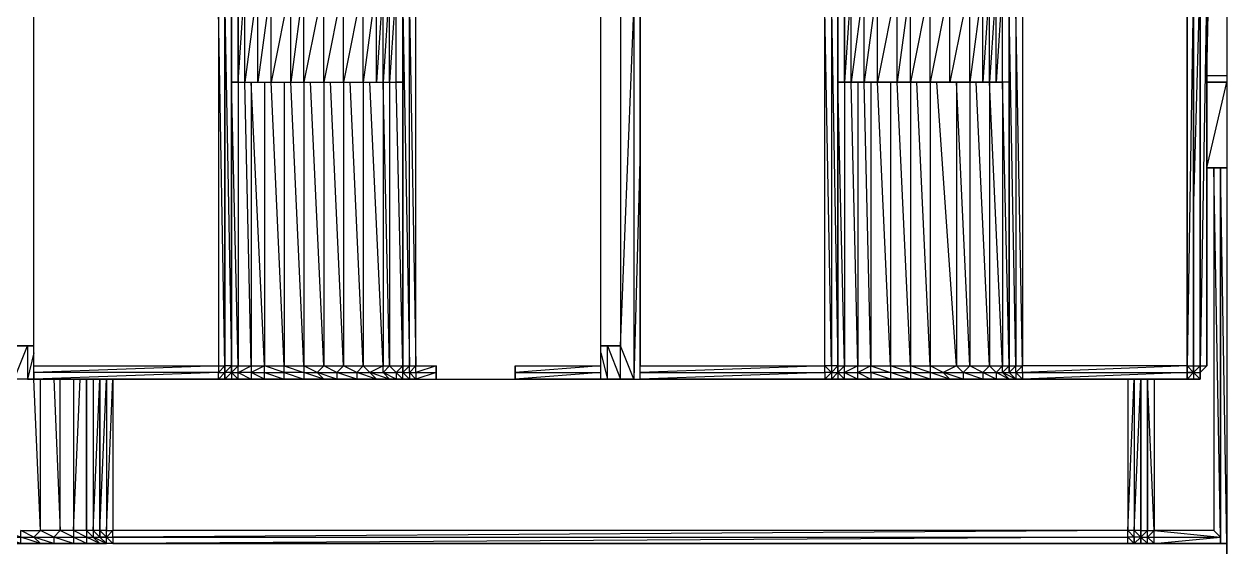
# Model space of a CAD drawing. Extents: x 0 to 105, y 0 to 125.
# Drawn here: x 35.7 to 105.4, y 42.6 to 72.9 of the extents above; entities that cross this region are included whole.
import ezdxf

# ---------------------------------------------------------------- set-up
doc = ezdxf.new("R2010")
doc.units = 0

# ---------------------------------------------------------------- blocks, each defined once
blk = doc.blocks.new('cvs-03')
at = {"extrusion": (0, -2e-16, -1), "flags": 128}
for points in [[(24222.164, 27536.669), (24221.782, 27537.051), (24221.782, 27535.906), (24221.782, 27488.535), (24221.782, 27482.787), (24221.782, 27488.535), (24222.164, 27488.535), (24221.782, 27535.906), (24222.164, 27535.906), (24221.782, 27535.906), (24221.782, 27537.051), (24222.164, 27537.051), (24221.782, 27537.051), (24220.615, 27537.051), (24220.615, 27537.433), (24222.164, 27537.433), (24220.615, 27537.433)], [(24220.615, 27537.433), (24220.615, 27537.051), (24220.615, 27482.787), (24221.782, 27482.787), (24221.782, 27537.051), (24221.782, 27524.052)], [(24220.615, 27537.051), (24220.615, 27482.787), (24221.782, 27482.787), (24220.615, 27537.051), (24221.782, 27537.051)], [(24278.291, 27488.153), (24278.291, 27486.604), (24277.91, 27488.153), (24277.91, 27486.604), (24278.291, 27486.604), (24278.291, 27465.971)], [(24277.91, 27482.405), (24277.91, 27486.604), (24277.91, 27482.405), (24277.91, 27488.153)], [(24277.91, 27482.405), (24277.528, 27482.405), (24277.528, 27488.153)], [(24276.765, 27488.153), (24277.528, 27482.405), (24276.765, 27482.405), (24276.765, 27488.153)], [(24276.001, 27488.153), (24276.765, 27482.405), (24276.001, 27482.405), (24276.001, 27488.153)], [(24274.856, 27488.153), (24276.001, 27482.405), (24274.856, 27482.405), (24274.856, 27488.153)], [(24274.093, 27488.153), (24274.856, 27482.405), (24274.093, 27482.405), (24274.093, 27488.153)], [(24272.948, 27488.153), (24274.093, 27482.405), (24272.948, 27482.405), (24272.948, 27488.153)], [(24271.803, 27488.153), (24272.948, 27482.405), (24271.803, 27482.405), (24271.803, 27488.153)], [(24270.658, 27488.153), (24271.803, 27482.405), (24270.658, 27482.405), (24270.658, 27488.153)], [(24269.895, 27488.153), (24270.658, 27482.405), (24269.895, 27482.405), (24269.895, 27488.153)], [(24269.513, 27488.153), (24269.895, 27482.405), (24269.513, 27482.405), (24269.513, 27488.153)], [(24269.131, 27488.153), (24269.513, 27482.405), (24269.131, 27482.405), (24269.131, 27488.153)], [(24268.75, 27488.153), (24269.131, 27482.405), (24268.75, 27482.405), (24268.75, 27486.604)], [(24243.156, 27482.405), (24242.774, 27482.405), (24242.774, 27486.604), (24242.774, 27488.153), (24242.774, 27486.604), (24242.774, 27482.405)], [(24242.774, 27482.405), (24242.392, 27482.405), (24242.392, 27488.153)], [(24241.629, 27488.153), (24242.392, 27482.405), (24241.629, 27482.405), (24241.629, 27488.153)], [(24240.866, 27488.153), (24241.629, 27482.405), (24240.866, 27482.405), (24240.866, 27488.153)], [(24239.721, 27488.153), (24240.866, 27482.405), (24239.721, 27482.405), (24239.721, 27488.153)], [(24238.957, 27488.153), (24239.721, 27482.405), (24238.957, 27482.405), (24238.957, 27488.153)], [(24237.812, 27488.153), (24238.957, 27482.405), (24237.812, 27482.405), (24237.812, 27488.153)], [(24236.667, 27488.153), (24237.812, 27482.405), (24236.667, 27482.405), (24236.667, 27488.153)], [(24235.522, 27488.153), (24236.667, 27482.405), (24235.522, 27482.405), (24235.522, 27488.153)], [(24234.759, 27488.153), (24235.522, 27482.405), (24234.759, 27482.405), (24234.759, 27488.153)], [(24234.377, 27488.153), (24234.759, 27482.405), (24234.377, 27482.405), (24234.377, 27488.153)], [(24233.996, 27488.153), (24234.377, 27482.405), (24233.996, 27482.405), (24233.996, 27488.153)], [(24233.614, 27488.153), (24233.996, 27482.405), (24233.614, 27482.405)], [(24222.927, 27488.535), (24222.546, 27488.535), (24222.546, 27465.971), (24222.546, 27488.535), (24222.927, 27465.971), (24222.927, 27488.535), (24223.309, 27488.535), (24223.691, 27486.604), (24232.469, 27486.604)], [(24222.927, 27488.535), (24222.546, 27488.535), (24222.164, 27488.535), (24221.782, 27488.535), (24221.782, 27465.971)], [(24222.546, 27474.772), (24222.164, 27488.535), (24221.782, 27488.535), (24222.164, 27465.971), (24222.164, 27488.535), (24222.546, 27488.535), (24222.546, 27465.971), (24222.164, 27465.971), (24222.546, 27465.59), (24222.164, 27465.59), (24222.164, 27465.971), (24222.164, 27465.59)], [(24289.741, 27465.971), (24289.741, 27486.604), (24279.055, 27486.604), (24279.055, 27465.971), (24279.055, 27465.59), (24289.741, 27465.59), (24289.741, 27465.208), (24289.741, 27465.59), (24289.741, 27465.971), (24289.741, 27486.604), (24290.886, 27486.604)], [(24279.055, 27465.971), (24278.673, 27465.971), (24279.055, 27486.604), (24278.673, 27486.604)], [(24278.673, 27465.59), (24278.291, 27465.971), (24278.291, 27486.604), (24278.673, 27486.604)], [(24277.91, 27482.405), (24277.528, 27482.405), (24276.765, 27482.405), (24276.001, 27482.405), (24274.856, 27482.405), (24274.093, 27482.405), (24272.948, 27482.405), (24271.803, 27482.405), (24270.658, 27482.405), (24269.895, 27482.405), (24269.513, 27482.405), (24269.131, 27482.405), (24268.75, 27482.405), (24268.368, 27482.405), (24268.75, 27482.405), (24268.75, 27486.604)], [(24268.368, 27465.971), (24268.368, 27486.604), (24267.986, 27486.604), (24267.605, 27486.604), (24256.896, 27486.604), (24255.751, 27486.604), (24254.987, 27486.604), (24254.606, 27486.604), (24243.919, 27486.604), (24243.537, 27486.604), (24243.156, 27486.604)], [(24261.857, 27465.208), (24261.857, 27465.59), (24261.857, 27465.971), (24256.896, 27465.971), (24256.896, 27486.604), (24267.605, 27486.604)], [(24256.896, 27466.735), (24256.514, 27465.208), (24256.896, 27465.208), (24256.896, 27465.59), (24256.896, 27465.971), (24256.896, 27486.604), (24255.751, 27486.604)], [(24254.987, 27465.208), (24254.606, 27465.208), (24254.606, 27465.59), (24254.606, 27465.971), (24254.606, 27486.604), (24254.987, 27486.604), (24254.987, 27465.208), (24255.751, 27465.208), (24255.751, 27467.139), (24256.514, 27467.139), (24255.751, 27465.208), (24256.514, 27465.208), (24256.514, 27467.139), (24256.896, 27467.139), (24256.514, 27467.139), (24255.751, 27467.139)], [(24243.919, 27465.59), (24254.606, 27465.208), (24254.606, 27465.59), (24243.919, 27465.59), (24243.919, 27465.971), (24243.919, 27486.604), (24254.606, 27486.604), (24254.606, 27465.971)], [(24233.232, 27482.405), (24233.614, 27482.405), (24233.614, 27486.604), (24233.232, 27486.604)], [(24233.614, 27482.405), (24233.614, 27486.604)], [(24233.232, 27465.971), (24233.232, 27465.59), (24232.851, 27465.208), (24233.614, 27465.59), (24233.232, 27465.59), (24233.232, 27465.971), (24233.232, 27465.59), (24232.851, 27465.208), (24232.469, 27465.208), (24232.851, 27465.208), (24233.232, 27465.59), (24233.232, 27465.971), (24232.851, 27465.971), (24233.232, 27486.604), (24232.851, 27486.604), (24232.851, 27465.971), (24232.469, 27465.971), (24232.851, 27486.604), (24232.469, 27486.604), (24232.469, 27465.971)], [(24220.615, 27451.086), (24220.615, 27455.666), (24224.836, 27455.666), (24225.599, 27455.666), (24225.981, 27455.666), (24226.362, 27455.666), (24285.161, 27455.666), (24285.543, 27455.666), (24285.925, 27455.666), (24286.688, 27455.666), (24287.833, 27455.666), (24288.978, 27455.666), (24290.123, 27455.666), (24291.65, 27455.666)], [(24277.91, 27482.405), (24277.91, 27465.971), (24278.291, 27482.405)], [(24278.291, 27465.971), (24277.91, 27465.971), (24277.146, 27465.971), (24276.383, 27465.971), (24275.238, 27465.971), (24274.093, 27465.971), (24272.948, 27465.971), (24271.803, 27465.971), (24270.658, 27465.971), (24269.513, 27465.971), (24269.131, 27465.971), (24268.368, 27465.971), (24268.368, 27482.405), (24268.368, 27465.971), (24268.75, 27482.405)], [(24276.383, 27482.405), (24276.383, 27465.971), (24277.146, 27482.405), (24277.146, 27465.971), (24277.528, 27482.405)], [(24275.238, 27482.405), (24275.238, 27465.971), (24276.001, 27482.405)], [(24274.093, 27482.405), (24274.093, 27465.971), (24274.856, 27482.405)], [(24272.948, 27482.405), (24272.948, 27465.971), (24273.711, 27482.405)], [(24271.803, 27482.405), (24271.803, 27465.971), (24272.566, 27482.405)], [(24270.658, 27482.405), (24270.658, 27465.971), (24271.421, 27482.405)], [(24269.131, 27482.405), (24269.131, 27465.971), (24269.513, 27482.405), (24269.513, 27465.971), (24270.276, 27482.405)], [(24233.232, 27482.405), (24233.614, 27482.405), (24233.996, 27482.405), (24234.377, 27482.405), (24234.759, 27482.405), (24235.522, 27482.405), (24236.667, 27482.405), (24237.812, 27482.405), (24238.957, 27482.405), (24239.721, 27482.405), (24240.866, 27482.405), (24241.629, 27482.405), (24242.392, 27482.405), (24242.774, 27482.405), (24243.156, 27482.405)], [(24242.774, 27482.405), (24242.774, 27465.971), (24243.156, 27482.405)], [(24242.011, 27482.405), (24242.011, 27465.971), (24242.392, 27482.405)], [(24241.247, 27482.405), (24241.247, 27465.971), (24241.629, 27482.405)], [(24240.102, 27482.405), (24240.102, 27465.971), (24240.866, 27482.405)], [(24238.957, 27482.405), (24238.957, 27465.971), (24239.721, 27482.405)], [(24237.812, 27482.405), (24237.812, 27465.971), (24238.576, 27482.405)], [(24235.522, 27482.405), (24235.522, 27465.971), (24236.286, 27482.405), (24236.286, 27465.971), (24237.431, 27482.405)], [(24233.232, 27465.971), (24233.232, 27482.405), (24233.232, 27465.971), (24233.614, 27482.405), (24233.614, 27465.971), (24234.377, 27482.405), (24234.377, 27465.971), (24235.141, 27482.405)], [(24220.615, 27482.787), (24220.615, 27482.405), (24221.782, 27482.405), (24220.615, 27482.405)], [(24221.782, 27480.879), (24221.782, 27482.405), (24221.782, 27477.444), (24220.615, 27477.444), (24220.615, 27455.666), (24220.997, 27477.444)], [(24220.615, 27482.787), (24220.615, 27482.405), (24220.615, 27477.444), (24220.615, 27455.666), (24220.615, 27451.086), (24220.615, 27450.705), (24220.615, 27450.323)], [(24254.606, 27478.589), (24254.987, 27465.208), (24255.751, 27467.139)], [(24220.997, 27456.048), (24221.378, 27477.444), (24221.378, 27456.43)], [(24289.741, 27466.735), (24290.123, 27465.208), (24289.741, 27465.208), (24279.055, 27465.208), (24278.291, 27465.208), (24277.91, 27465.208), (24276.765, 27465.208), (24276.001, 27465.208), (24274.475, 27465.208), (24273.33, 27465.208), (24272.185, 27465.208), (24271.04, 27465.208), (24269.895, 27465.208), (24269.131, 27465.208), (24268.368, 27465.208), (24267.986, 27465.208), (24267.605, 27465.208), (24266.437, 27465.208), (24261.857, 27465.208), (24256.896, 27465.208), (24256.514, 27465.208), (24255.751, 27465.208), (24254.987, 27465.208), (24254.606, 27465.208), (24243.919, 27465.208), (24243.537, 27465.208), (24243.156, 27465.208), (24242.774, 27465.208), (24241.629, 27465.208), (24240.484, 27465.208), (24239.339, 27465.208), (24238.194, 27465.208), (24237.049, 27465.208), (24235.904, 27465.208), (24234.759, 27465.208), (24233.996, 27465.208), (24233.232, 27465.208), (24232.851, 27465.208), (24232.469, 27465.208), (24222.927, 27465.208), (24222.546, 27465.208)], [(24278.291, 27465.971), (24278.673, 27465.59)], [(24268.368, 27465.971), (24268.75, 27465.59), (24268.75, 27465.208), (24269.513, 27465.59), (24268.75, 27465.59), (24269.131, 27465.971), (24269.513, 27465.59), (24269.131, 27465.208), (24270.276, 27465.59), (24269.513, 27465.59), (24269.513, 27465.971), (24270.276, 27465.59), (24269.895, 27465.208), (24271.04, 27465.59), (24270.276, 27465.59), (24270.658, 27465.971), (24271.04, 27465.59), (24271.04, 27465.208), (24272.185, 27465.59), (24271.04, 27465.59), (24271.803, 27465.971), (24272.185, 27465.59), (24272.185, 27465.208), (24273.33, 27465.59), (24272.185, 27465.59), (24272.948, 27465.971), (24273.33, 27465.59), (24272.948, 27465.208), (24274.093, 27465.59), (24273.33, 27465.59), (24274.093, 27465.971), (24274.093, 27465.59), (24274.093, 27465.208), (24275.238, 27465.208), (24274.475, 27465.208), (24276.001, 27465.208), (24275.238, 27465.208), (24276.383, 27465.208), (24277.146, 27465.59), (24277.91, 27465.59), (24277.146, 27465.971), (24277.146, 27465.59), (24277.146, 27465.208), (24276.383, 27465.208), (24276.765, 27465.208), (24276.001, 27465.208), (24276.383, 27465.208), (24276.383, 27465.59), (24275.238, 27465.208), (24275.238, 27465.59), (24276.383, 27465.971)], [(24276.383, 27465.59), (24275.238, 27465.59), (24275.238, 27465.971), (24274.093, 27465.59), (24275.238, 27465.59), (24274.093, 27465.208), (24274.475, 27465.208), (24273.33, 27465.208), (24272.185, 27465.208), (24272.948, 27465.208), (24272.185, 27465.208), (24271.04, 27465.208), (24269.895, 27465.208), (24271.04, 27465.208), (24269.895, 27465.208), (24269.131, 27465.208), (24269.895, 27465.208), (24269.131, 27465.208), (24268.368, 27465.208), (24269.131, 27465.208), (24268.75, 27465.208)], [(24268.368, 27465.971), (24267.986, 27465.971), (24267.605, 27465.971), (24267.986, 27465.59), (24267.605, 27465.59), (24267.605, 27465.208), (24267.986, 27465.59), (24267.605, 27465.59), (24267.605, 27465.971), (24266.437, 27465.971), (24266.437, 27465.208), (24261.857, 27465.208), (24261.857, 27465.971)], [(24267.986, 27465.208), (24268.368, 27465.59), (24268.368, 27465.971)], [(24243.156, 27465.971), (24243.537, 27465.971), (24243.537, 27465.59), (24243.919, 27465.59), (24243.919, 27465.208), (24254.606, 27465.208)], [(24243.537, 27465.971), (24243.919, 27465.971), (24243.537, 27465.59), (24243.156, 27465.59), (24243.537, 27465.208), (24243.919, 27465.208)], [(24243.156, 27465.971), (24243.156, 27465.59), (24243.537, 27465.208)], [(24243.156, 27465.971), (24243.156, 27465.59), (24243.156, 27465.208), (24243.537, 27465.208)], [(24243.156, 27465.59), (24243.156, 27465.971)], [(24243.156, 27465.971), (24242.774, 27465.971), (24243.156, 27465.59), (24242.774, 27465.59)], [(24242.774, 27465.208), (24241.629, 27465.208), (24242.011, 27465.208), (24242.011, 27465.59), (24242.011, 27465.971), (24241.247, 27465.971), (24242.011, 27465.59), (24241.247, 27465.59), (24241.247, 27465.971), (24240.102, 27465.59), (24241.247, 27465.59)], [(24241.247, 27465.971), (24240.102, 27465.971), (24240.102, 27465.59), (24240.102, 27465.208), (24241.247, 27465.59), (24241.247, 27465.208), (24240.484, 27465.208), (24241.629, 27465.208), (24241.247, 27465.208), (24240.102, 27465.208), (24240.484, 27465.208), (24239.339, 27465.208), (24240.102, 27465.208), (24238.957, 27465.208), (24239.339, 27465.208), (24238.194, 27465.208), (24238.957, 27465.208), (24237.812, 27465.208), (24238.194, 27465.208), (24237.049, 27465.208), (24237.812, 27465.208), (24236.667, 27465.208)], [(24222.546, 27465.971), (24222.546, 27465.59), (24222.927, 27465.208), (24222.546, 27465.59), (24222.927, 27465.971), (24222.927, 27465.59), (24222.927, 27465.971), (24232.469, 27465.971)], [(24222.927, 27465.971), (24222.546, 27465.971), (24222.546, 27465.59), (24222.927, 27465.59)], [(24288.596, 27455.666), (24289.741, 27456.048), (24288.596, 27456.048), (24289.36, 27456.43), (24289.741, 27456.048), (24289.36, 27455.666), (24290.505, 27455.666), (24291.65, 27456.048), (24290.505, 27456.048), (24290.505, 27456.43), (24289.36, 27456.43), (24289.741, 27465.208), (24290.123, 27465.208), (24290.886, 27465.208)], [(24288.596, 27465.208), (24288.215, 27456.43), (24289.36, 27456.43), (24289.36, 27465.208)], [(24287.451, 27465.208), (24287.451, 27456.43), (24288.215, 27456.43), (24288.215, 27465.208)], [(24286.306, 27465.208), (24286.306, 27456.43), (24286.688, 27456.43), (24286.688, 27465.208), (24286.688, 27456.43), (24287.451, 27456.43), (24287.07, 27465.208)], [(24285.925, 27456.43), (24286.306, 27456.43), (24285.925, 27465.208)], [(24285.925, 27456.43), (24285.925, 27465.208), (24285.925, 27456.43), (24285.543, 27465.208), (24285.543, 27456.43), (24285.161, 27465.208), (24285.161, 27456.43)], [(24279.055, 27465.208), (24278.673, 27465.59)], [(24278.291, 27465.59), (24278.291, 27465.208)], [(24277.91, 27465.208), (24278.291, 27465.208), (24277.91, 27465.208), (24278.291, 27465.59)], [(24268.75, 27465.208), (24267.986, 27465.208), (24268.368, 27465.208), (24267.986, 27465.208), (24268.368, 27465.59)], [(24242.774, 27465.59), (24242.011, 27465.59), (24241.247, 27465.208), (24242.011, 27465.208)], [(24234.759, 27465.208), (24235.904, 27465.208), (24236.667, 27465.208)], [(24232.469, 27465.208), (24232.851, 27465.208)], [(24226.362, 27465.208), (24226.362, 27456.43), (24225.981, 27456.048), (24225.981, 27456.43), (24225.599, 27456.048), (24225.981, 27456.048), (24225.981, 27455.666)], [(24225.981, 27465.208), (24225.981, 27456.43), (24225.599, 27465.208), (24225.599, 27456.43), (24225.981, 27456.43)], [(24224.836, 27465.208), (24224.836, 27456.43), (24225.217, 27465.208)], [(24222.164, 27465.208), (24222.546, 27465.59), (24222.546, 27465.208), (24222.164, 27465.208), (24222.546, 27465.208)], [(24289.36, 27455.666), (24290.505, 27456.048), (24289.741, 27456.048), (24290.505, 27456.43)], [(24288.596, 27456.048), (24288.596, 27455.666), (24289.36, 27455.666)], [(24287.451, 27455.666), (24288.596, 27456.048)], [(24287.451, 27456.048), (24287.451, 27455.666), (24288.596, 27455.666)], [(24286.688, 27456.048), (24286.688, 27455.666), (24287.451, 27455.666)], [(24286.306, 27456.048), (24285.925, 27455.666), (24286.688, 27455.666), (24287.451, 27456.048)], [(24285.925, 27456.048), (24285.543, 27455.666), (24285.925, 27455.666), (24286.688, 27456.048)], [(24285.543, 27455.666), (24286.306, 27456.048)], [(24285.161, 27456.048), (24285.161, 27455.666), (24285.543, 27455.666), (24285.925, 27456.048)], [(24226.362, 27456.43), (24285.161, 27456.43), (24285.543, 27456.048)], [(24285.543, 27456.43), (24285.161, 27456.43)], [(24225.599, 27456.048), (24225.981, 27455.666), (24226.362, 27455.666)], [(24225.599, 27456.43), (24225.599, 27456.048), (24225.981, 27455.666)], [(24225.599, 27456.43), (24225.599, 27456.048), (24225.981, 27455.666)], [(24225.599, 27456.43), (24225.217, 27456.43), (24224.836, 27456.43), (24225.217, 27456.048), (24224.836, 27456.048), (24224.836, 27456.43)], [(24225.599, 27455.666), (24224.836, 27455.666), (24225.217, 27455.666), (24225.217, 27456.048), (24224.836, 27455.666), (24225.217, 27455.666)], [(24224.836, 27455.666), (24220.997, 27456.048)], [(24224.836, 27455.666), (24224.836, 27456.048), (24220.997, 27456.048)], [(24224.836, 27456.048), (24220.997, 27456.048)]]:
    blk.add_lwpolyline(points, dxfattribs=at)
for points in [[(24277.91, 27482.405), (24277.91, 27488.153), (24277.91, 27482.405)], [(24277.91, 27482.405), (24277.528, 27488.153), (24277.91, 27488.153)], [(24242.774, 27482.405), (24242.774, 27488.153), (24242.774, 27482.405)], [(24242.774, 27482.405), (24242.774, 27488.153), (24242.392, 27488.153)], [(24222.927, 27465.971), (24222.927, 27488.535)], [(24222.164, 27465.971), (24222.164, 27488.535)], [(24221.782, 27465.971), (24221.782, 27488.535)], [(24278.673, 27465.971), (24278.673, 27486.604)], [(24278.673, 27465.971), (24278.673, 27486.604), (24278.291, 27465.971)], [(24268.368, 27486.604), (24268.368, 27465.971)], [(24268.368, 27486.604), (24267.986, 27465.971), (24267.986, 27486.604), (24268.368, 27486.604)], [(24267.986, 27486.604), (24267.605, 27465.971), (24267.605, 27486.604), (24267.986, 27486.604)], [(24255.751, 27467.139), (24254.987, 27486.604), (24255.751, 27486.604)], [(24243.537, 27465.971), (24243.919, 27486.604), (24243.537, 27486.604), (24243.156, 27465.971), (24243.156, 27486.604), (24243.537, 27486.604)], [(24243.156, 27465.971), (24243.156, 27486.604)], [(24233.232, 27465.971), (24233.232, 27486.604), (24233.232, 27465.971)], [(24233.232, 27486.604), (24233.232, 27465.971)], [(24278.291, 27482.405), (24277.91, 27482.405)], [(24278.291, 27482.405), (24278.291, 27465.971), (24278.291, 27482.405)], [(24243.156, 27482.405), (24243.156, 27465.971), (24243.156, 27482.405)], [(24220.615, 27477.444), (24221.782, 27477.444), (24220.615, 27482.405)], [(24220.997, 27456.048), (24220.997, 27477.444), (24220.997, 27455.666)], [(24290.123, 27465.208), (24290.886, 27465.208), (24290.123, 27467.139), (24290.886, 27467.139), (24290.123, 27467.139), (24289.741, 27467.139), (24290.123, 27467.139)], [(24289.741, 27465.971), (24279.055, 27465.971), (24289.741, 27465.59)], [(24278.673, 27465.59), (24278.673, 27465.971), (24279.055, 27465.59)], [(24278.673, 27465.59), (24278.673, 27465.971)], [(24278.291, 27465.971), (24278.291, 27465.59), (24278.291, 27465.208), (24278.673, 27465.208), (24278.291, 27465.59), (24278.673, 27465.59)], [(24278.291, 27465.971), (24278.291, 27465.59)], [(24277.91, 27465.971), (24278.291, 27465.59), (24277.91, 27465.59)], [(24276.383, 27465.971), (24277.146, 27465.59), (24276.383, 27465.59)], [(24268.75, 27465.59), (24268.368, 27465.208), (24268.368, 27465.59), (24268.368, 27465.971), (24268.368, 27465.59)], [(24268.368, 27465.59), (24268.368, 27465.971)], [(24268.368, 27465.59), (24267.986, 27465.59), (24267.986, 27465.971), (24268.368, 27465.59)], [(24267.605, 27465.59), (24266.437, 27465.59), (24267.605, 27465.208), (24266.437, 27465.208), (24266.437, 27465.971)], [(24261.857, 27465.59), (24261.857, 27465.971), (24261.857, 27465.208), (24261.857, 27465.59), (24256.896, 27465.59), (24256.896, 27465.971)], [(24254.606, 27465.971), (24243.919, 27465.971), (24254.606, 27465.59)], [(24243.537, 27465.59), (24243.156, 27465.971)], [(24243.156, 27465.59), (24243.156, 27465.971)], [(24242.774, 27465.59), (24242.011, 27465.208), (24242.774, 27465.208), (24242.774, 27465.59), (24242.774, 27465.971), (24242.011, 27465.971)], [(24238.957, 27465.208), (24240.102, 27465.59), (24238.957, 27465.59), (24240.102, 27465.971), (24238.957, 27465.971), (24238.957, 27465.59)], [(24237.812, 27465.208), (24238.957, 27465.59), (24237.812, 27465.59), (24238.957, 27465.971), (24237.812, 27465.971), (24237.812, 27465.59)], [(24237.812, 27465.59), (24237.049, 27465.59), (24237.812, 27465.971), (24236.286, 27465.971), (24237.049, 27465.59), (24236.667, 27465.208)], [(24237.049, 27465.59), (24235.904, 27465.59), (24236.286, 27465.971), (24235.522, 27465.971), (24235.904, 27465.59), (24235.904, 27465.208)], [(24235.904, 27465.59), (24234.759, 27465.59), (24235.522, 27465.971), (24234.377, 27465.971), (24234.759, 27465.59), (24234.759, 27465.208)], [(24234.759, 27465.59), (24233.996, 27465.59), (24234.377, 27465.971), (24233.614, 27465.971), (24233.996, 27465.59), (24233.996, 27465.208)], [(24233.996, 27465.59), (24233.614, 27465.59), (24233.614, 27465.971), (24233.232, 27465.971), (24233.614, 27465.59), (24233.232, 27465.208)], [(24233.232, 27465.59), (24233.232, 27465.971), (24233.232, 27465.59)], [(24233.232, 27465.59), (24232.851, 27465.59), (24232.851, 27465.971), (24233.232, 27465.59)], [(24232.851, 27465.59), (24232.469, 27465.59), (24232.469, 27465.208), (24232.851, 27465.59), (24232.469, 27465.59), (24232.469, 27465.971)], [(24222.927, 27465.59), (24222.927, 27465.971), (24232.469, 27465.59)], [(24222.546, 27465.59), (24222.546, 27465.971)], [(24222.164, 27465.59), (24222.164, 27465.971), (24221.782, 27465.971)], [(24222.164, 27465.59), (24221.782, 27465.971)], [(24289.741, 27465.208), (24279.055, 27465.208), (24279.055, 27465.59)], [(24289.741, 27465.208), (24279.055, 27465.208)], [(24285.925, 27456.43), (24285.925, 27465.208)], [(24278.673, 27465.59), (24278.673, 27465.208), (24279.055, 27465.208)], [(24279.055, 27465.208), (24278.673, 27465.59), (24278.673, 27465.208)], [(24278.673, 27465.208), (24279.055, 27465.208)], [(24278.291, 27465.208), (24279.055, 27465.208), (24278.291, 27465.208)], [(24278.673, 27465.59), (24278.673, 27465.208)], [(24277.91, 27465.208), (24277.146, 27465.208), (24277.91, 27465.208), (24277.91, 27465.59), (24277.146, 27465.208), (24276.765, 27465.208)], [(24274.093, 27465.208), (24273.33, 27465.208), (24272.948, 27465.208), (24274.093, 27465.208)], [(24271.04, 27465.208), (24272.185, 27465.208), (24271.04, 27465.208)], [(24268.368, 27465.208), (24268.75, 27465.208)], [(24267.986, 27465.208), (24268.368, 27465.59), (24267.986, 27465.59)], [(24267.986, 27465.208), (24268.368, 27465.208), (24267.605, 27465.208)], [(24267.986, 27465.208), (24267.605, 27465.208)], [(24256.896, 27465.208), (24256.896, 27465.59), (24261.857, 27465.208)], [(24256.896, 27465.208), (24261.857, 27465.208), (24256.896, 27465.208)], [(24254.606, 27465.208), (24243.919, 27465.208)], [(24243.919, 27465.208), (24243.537, 27465.59), (24243.537, 27465.208), (24243.919, 27465.208)], [(24243.919, 27465.208), (24243.537, 27465.208)], [(24243.156, 27465.59), (24243.537, 27465.208), (24243.156, 27465.59)], [(24243.156, 27465.208), (24243.537, 27465.208), (24243.156, 27465.208)], [(24243.156, 27465.59), (24243.156, 27465.208), (24242.774, 27465.208), (24243.156, 27465.208), (24242.774, 27465.208)], [(24237.049, 27465.208), (24236.667, 27465.208), (24235.904, 27465.208)], [(24234.759, 27465.208), (24233.996, 27465.208)], [(24233.996, 27465.208), (24233.232, 27465.208)], [(24232.851, 27465.208), (24233.232, 27465.59), (24232.851, 27465.59)], [(24233.232, 27465.208), (24232.851, 27465.208)], [(24222.927, 27465.208), (24222.927, 27465.59), (24232.469, 27465.208)], [(24222.927, 27465.208), (24232.469, 27465.208), (24222.927, 27465.208)], [(24226.362, 27456.43), (24225.981, 27465.208), (24225.981, 27456.43)], [(24225.599, 27456.43), (24225.599, 27465.208)], [(24225.599, 27456.43), (24225.599, 27465.208)], [(24225.599, 27465.208), (24225.599, 27456.43), (24225.599, 27465.208)], [(24225.217, 27465.208), (24225.217, 27456.43), (24225.217, 27465.208)], [(24222.927, 27465.59), (24222.927, 27465.208), (24222.927, 27465.59)], [(24222.927, 27465.59), (24222.546, 27465.59)], [(24222.546, 27465.208), (24222.927, 27465.208)], [(24222.546, 27465.208), (24222.164, 27465.208)], [(24222.164, 27465.208), (24222.164, 27465.59)], [(24291.65, 27455.666), (24290.123, 27455.666), (24290.505, 27455.666), (24290.505, 27456.048), (24291.65, 27456.43), (24291.65, 27456.048), (24292.795, 27456.048), (24291.65, 27455.666), (24291.65, 27456.048), (24292.795, 27456.43), (24292.795, 27456.048), (24292.795, 27455.666)], [(24288.596, 27456.048), (24287.451, 27456.048), (24288.215, 27456.43)], [(24287.451, 27456.048), (24286.688, 27456.048), (24287.451, 27456.43)], [(24286.688, 27456.048), (24286.306, 27456.048), (24286.688, 27456.43)], [(24286.306, 27456.43), (24286.306, 27456.048), (24285.925, 27456.048)], [(24285.925, 27456.048), (24285.925, 27456.43)], [(24285.925, 27456.43), (24285.543, 27456.048), (24285.925, 27456.048), (24285.543, 27456.048), (24285.161, 27455.666), (24285.543, 27455.666), (24285.543, 27456.048), (24285.543, 27456.43)], [(24285.925, 27456.43), (24285.925, 27456.048)], [(24285.161, 27456.048), (24285.161, 27456.43), (24285.543, 27456.048)], [(24226.362, 27456.048), (24226.362, 27456.43), (24285.161, 27456.048)], [(24226.362, 27455.666), (24226.362, 27456.048), (24285.161, 27455.666)], [(24225.981, 27456.048), (24226.362, 27456.048), (24225.981, 27455.666), (24225.981, 27456.048)], [(24225.981, 27455.666), (24225.599, 27456.048), (24225.981, 27455.666)], [(24225.981, 27455.666), (24225.599, 27456.048), (24225.599, 27455.666)], [(24225.599, 27456.048), (24225.599, 27456.43)], [(24225.599, 27455.666), (24225.599, 27456.048), (24225.599, 27456.43), (24225.599, 27456.048), (24225.217, 27455.666)], [(24225.217, 27456.43), (24225.599, 27456.048), (24225.217, 27456.048), (24225.217, 27456.43)], [(24224.836, 27456.43), (24220.997, 27456.048), (24221.378, 27456.43)], [(24290.123, 27455.666), (24289.36, 27455.666), (24288.978, 27455.666)], [(24288.978, 27455.666), (24288.596, 27455.666), (24287.833, 27455.666)], [(24287.833, 27455.666), (24287.451, 27455.666), (24286.688, 27455.666)], [(24286.688, 27455.666), (24285.925, 27455.666), (24286.688, 27455.666)], [(24285.925, 27455.666), (24285.543, 27455.666), (24285.925, 27455.666)], [(24226.362, 27455.666), (24285.161, 27455.666), (24226.362, 27455.666)], [(24225.981, 27455.666), (24226.362, 27455.666), (24225.981, 27455.666)], [(24226.362, 27455.666), (24225.981, 27455.666)], [(24225.599, 27455.666), (24225.981, 27455.666), (24225.599, 27455.666)], [(24220.615, 27455.666), (24224.836, 27455.666), (24220.615, 27455.666)], [(24220.615, 27455.666), (24220.997, 27455.666), (24224.836, 27455.666)]]:
    blk.add_lwpolyline(points, close=True, dxfattribs=at)

msp = doc.modelspace()

# ---------------------------------------------------------------- block references
msp.add_blockref('cvs-03', (24326.022, -27412.875))

doc.saveas('drawing.dxf')
